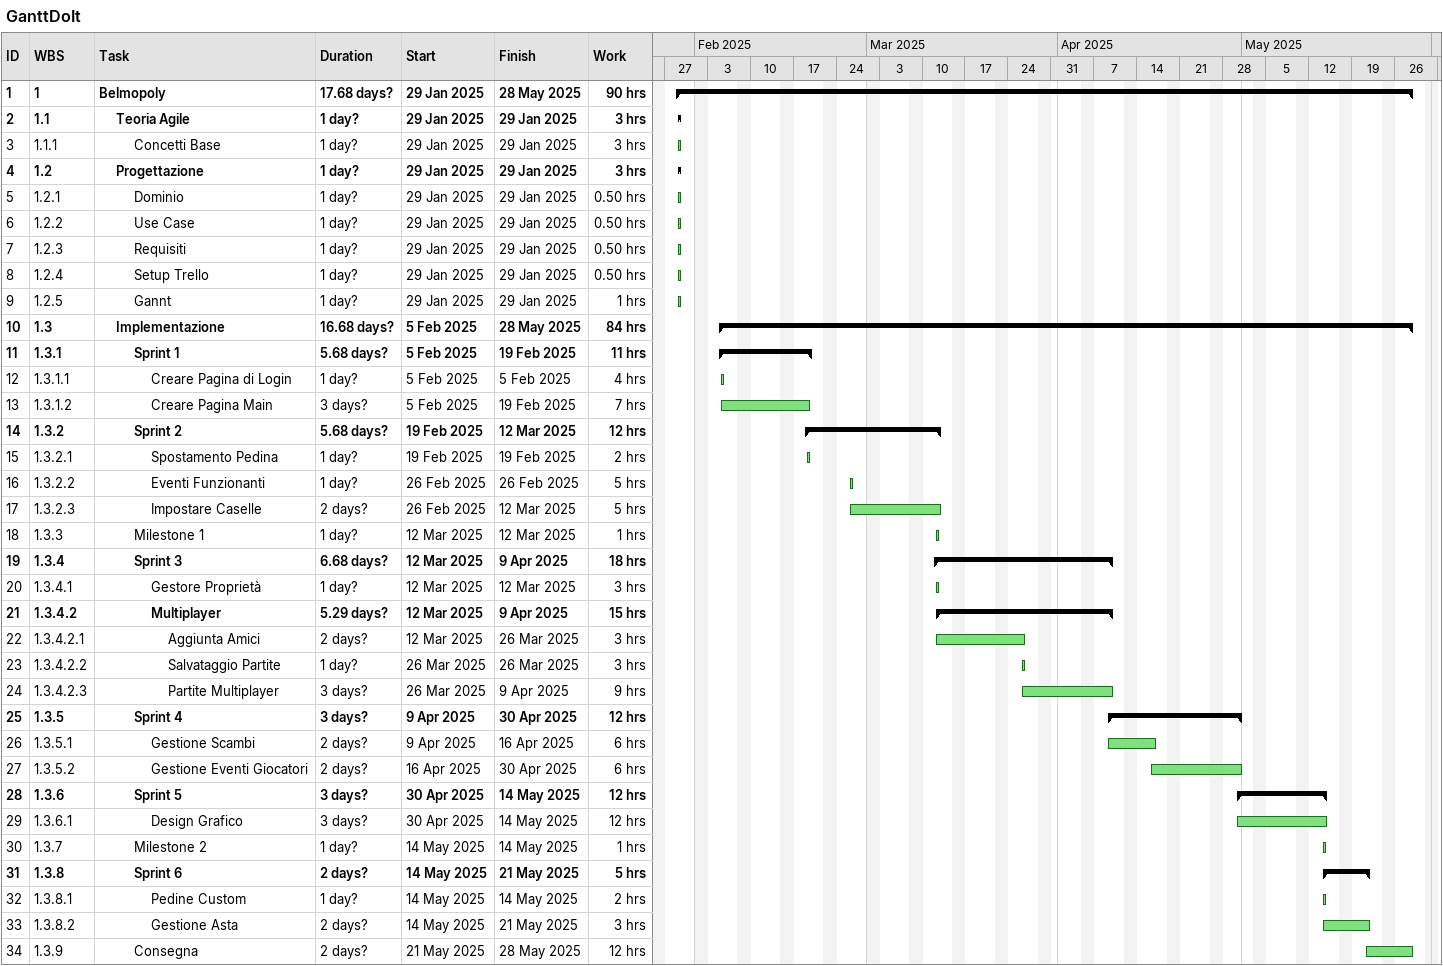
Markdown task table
GanttDoIt

| ID | WBS | Task | Duration | Start | Finish | Work (h) |
|---|---|---|---|---|---|---|
| 1 | 1 | **Belmopoly** | 17.68d? | 2025-01-29 | 2025-05-28 | 90 |
| 2 | 1.1 | **Teoria Agile** | 1d? | 2025-01-29 | 2025-01-29 | 3 |
| 3 | 1.1.1 | Concetti Base | 1d? | 2025-01-29 | 2025-01-29 | 3 |
| 4 | 1.2 | **Progettazione** | 1d? | 2025-01-29 | 2025-01-29 | 3 |
| 5 | 1.2.1 | Dominio | 1d? | 2025-01-29 | 2025-01-29 | 0.50 |
| 6 | 1.2.2 | Use Case | 1d? | 2025-01-29 | 2025-01-29 | 0.50 |
| 7 | 1.2.3 | Requisiti | 1d? | 2025-01-29 | 2025-01-29 | 0.50 |
| 8 | 1.2.4 | Setup Trello | 1d? | 2025-01-29 | 2025-01-29 | 0.50 |
| 9 | 1.2.5 | Gannt | 1d? | 2025-01-29 | 2025-01-29 | 1 |
| 10 | 1.3 | **Implementazione** | 16.68d? | 2025-02-05 | 2025-05-28 | 84 |
| 11 | 1.3.1 | **Sprint 1** | 5.68d? | 2025-02-05 | 2025-02-19 | 11 |
| 12 | 1.3.1.1 | Creare Pagina di Login | 1d? | 2025-02-05 | 2025-02-05 | 4 |
| 13 | 1.3.1.2 | Creare Pagina Main | 3d? | 2025-02-05 | 2025-02-19 | 7 |
| 14 | 1.3.2 | **Sprint 2** | 5.68d? | 2025-02-19 | 2025-03-12 | 12 |
| 15 | 1.3.2.1 | Spostamento Pedina | 1d? | 2025-02-19 | 2025-02-19 | 2 |
| 16 | 1.3.2.2 | Eventi Funzionanti | 1d? | 2025-02-26 | 2025-02-26 | 5 |
| 17 | 1.3.2.3 | Impostare Caselle | 2d? | 2025-02-26 | 2025-03-12 | 5 |
| 18 | 1.3.3 | Milestone 1 | 1d? | 2025-03-12 | 2025-03-12 | 1 |
| 19 | 1.3.4 | **Sprint 3** | 6.68d? | 2025-03-12 | 2025-04-09 | 18 |
| 20 | 1.3.4.1 | Gestore Proprietà | 1d? | 2025-03-12 | 2025-03-12 | 3 |
| 21 | 1.3.4.2 | **Multiplayer** | 5.29d? | 2025-03-12 | 2025-04-09 | 15 |
| 22 | 1.3.4.2.1 | Aggiunta Amici | 2d? | 2025-03-12 | 2025-03-26 | 3 |
| 23 | 1.3.4.2.2 | Salvataggio Partite | 1d? | 2025-03-26 | 2025-03-26 | 3 |
| 24 | 1.3.4.2.3 | Partite Multiplayer | 3d? | 2025-03-26 | 2025-04-09 | 9 |
| 25 | 1.3.5 | **Sprint 4** | 3d? | 2025-04-09 | 2025-04-30 | 12 |
| 26 | 1.3.5.1 | Gestione Scambi | 2d? | 2025-04-09 | 2025-04-16 | 6 |
| 27 | 1.3.5.2 | Gestione Eventi Giocatori | 2d? | 2025-04-16 | 2025-04-30 | 6 |
| 28 | 1.3.6 | **Sprint 5** | 3d? | 2025-04-30 | 2025-05-14 | 12 |
| 29 | 1.3.6.1 | Design Grafico | 3d? | 2025-04-30 | 2025-05-14 | 12 |
| 30 | 1.3.7 | Milestone 2 | 1d? | 2025-05-14 | 2025-05-14 | 1 |
| 31 | 1.3.8 | **Sprint 6** | 2d? | 2025-05-14 | 2025-05-21 | 5 |
| 32 | 1.3.8.1 | Pedine Custom | 1d? | 2025-05-14 | 2025-05-14 | 2 |
| 33 | 1.3.8.2 | Gestione Asta | 2d? | 2025-05-14 | 2025-05-21 | 3 |
| 34 | 1.3.9 | Consegna | 2d? | 2025-05-21 | 2025-05-28 | 12 |
